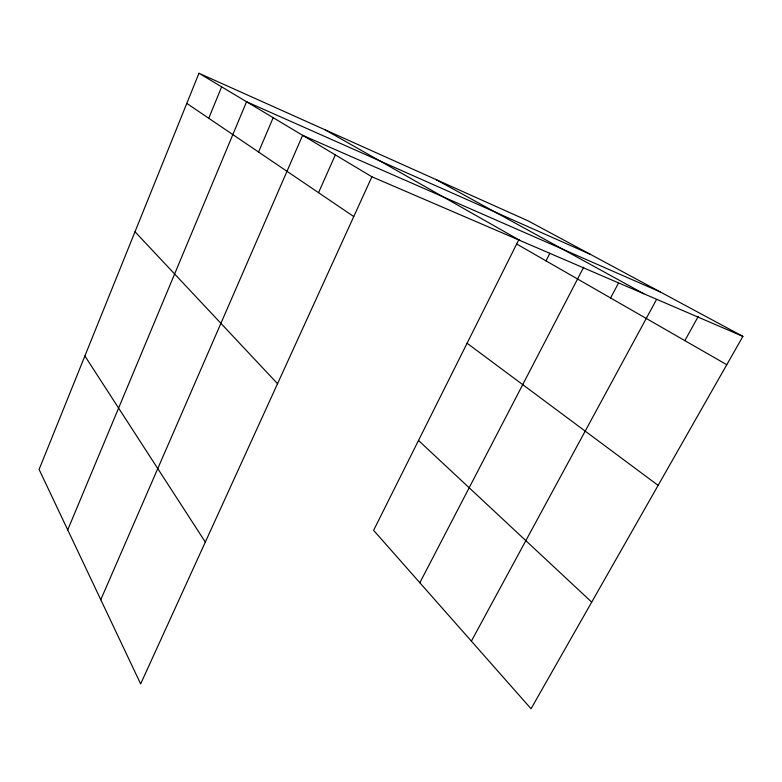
<?xml version="1.0" encoding="UTF-8"?>
<svg xmlns="http://www.w3.org/2000/svg" width="782" height="782" viewBox="0 0 782 782"><rect width="100%" height="100%" fill="white"/><g stroke="black" fill="none" stroke-linecap="round" stroke-linejoin="round"><path stroke-width="1.17" d="M198.96 73.254L39.1 469.444L140.652 683.908L371.9 176.781L198.96 73.254L528.202 220.905L742.9 336.387L531.037 708.746L373.601 530.343L518.759 239.81M208.745 118.268L221.638 86.841M67.721 529.903L246.555 101.748L590.381 254.345M258.568 152.04L273.182 117.691M100.78 599.706L302.624 135.315L660.536 292.077M318.538 192.685L335.341 154.895M546.002 260.875L549.863 253.28M419.846 582.746L583.695 267.209M610.595 297.971L618.474 283.104M471.38 641.142L656.538 299.467M684.846 340.629L698.248 316.456M371.9 176.781L742.9 336.387M435.662 179.401L643.86 293.778M325.029 129.792L520.226 240.592M516.658 244.013L726.781 364.715M186.8 103.39L353.757 216.555M467.079 343.239L658.131 485.378M418.497 440.471L591.7 602.12M135.003 231.755L277.542 383.708M84.886 355.986L205.324 542.082"/></g></svg>
